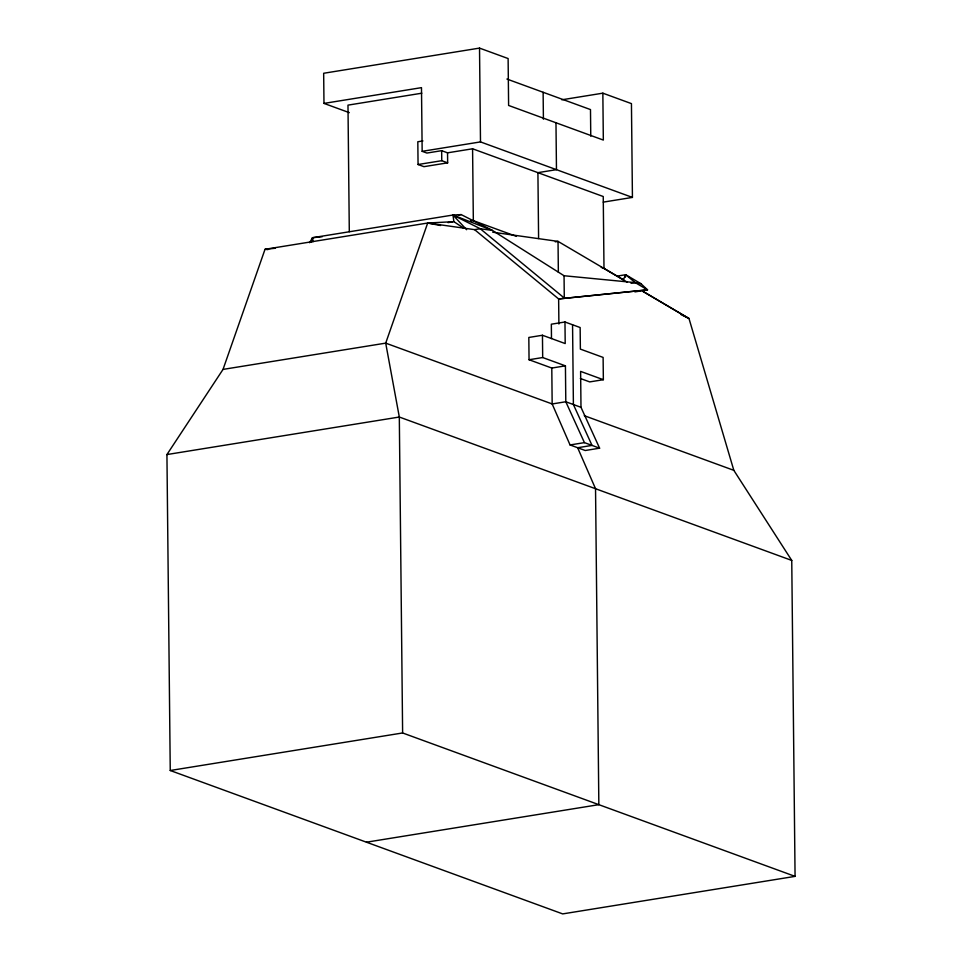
<?xml version="1.0" encoding="UTF-8"?>
<svg xmlns="http://www.w3.org/2000/svg" width="962" height="962" viewBox="0 0 962 962"><rect width="100%" height="100%" fill="white"/><g stroke="black" fill="none" stroke-linecap="round" stroke-linejoin="round"><path stroke-width="1.44" d="M625.384 277.116L625.709 274.723L616.81 276.154M311.52 242.087L312.518 237.71L452.958 215.031L461.171 214.598L492.424 230.435L564.057 275.745L635.281 282.636L641.005 283.742L647.522 289.851L558.633 298.941L474.579 229.641L427.681 223.028L265.019 249.302L223.028 369.408L166.931 454.557L170.25 770.502L562.686 913.9L795.069 876.37L791.75 560.425L733.826 470.334L688.996 318.518L642.772 291.258M463.864 228.283L453.884 221.657L427.681 223.028L385.702 343.133L399.314 417.027L402.621 732.96L795.069 876.37M623.28 279.846L625.709 274.723L641.005 283.742M309.596 242.713L312.518 237.71L322.186 236.724M561.82 99.795L602.849 93.17L603.33 140.067L508.609 105.447L508.116 58.55L479.521 48.1L323.665 73.268L323.978 103.403L349.302 112.65M323.978 103.403L421.488 87.65L422.162 151.323L426.9 153.054L441.654 150.673L447.546 152.826L472.582 148.785L603.246 196.525L603.992 268.386L623.677 279.99M421.801 93.206L347.979 105.135L349.302 231.722M422.931 140.933L417.821 141.751L418.061 164.514L423.953 166.666L447.655 162.843L447.546 152.826M422.162 151.323L480.495 141.907L632.431 197.414L631.445 103.619L602.849 93.17M418.061 164.514L441.762 160.69L447.655 162.843M458.201 215.079L461.171 214.598M447.979 222.619L452.417 221.897M603.258 202.128L632.431 197.414M474.579 229.641L480.23 228.728L492.424 230.435L452.958 215.031L453.884 221.657M555.266 241.835L558.032 241.39L627.068 282.046M631.036 283.321L635.281 282.636L647.522 289.851L558.633 298.941L558.898 324.026M634.908 291.895L640.476 290.993M223.028 369.408L385.702 343.133L552.164 403.956L565.8 401.755L580.988 407.311L599.603 448.184L585.245 450.505L570.057 444.949L552.164 403.956L551.791 368.049L529.052 359.74L528.823 337.458L542.448 335.257L565.199 343.566L564.971 321.993L551.334 324.194L551.491 338.576M529.052 359.74L542.688 357.539L565.428 365.849L565.8 401.755L584.427 442.628L599.603 448.184M551.791 368.049L565.428 365.849M564.971 321.993L580.146 327.537L580.375 349.11L603.114 357.419L603.354 379.701L589.718 381.902L580.351 378.487M166.931 454.557L399.314 417.027L791.75 560.425M570.057 444.949L584.427 442.628M170.25 770.502L402.621 732.96M366.462 842.195L598.845 804.665L595.538 488.72L577.645 447.727L592.015 445.406L573.4 404.533L572.558 324.771M275.288 248.256L265.019 249.302L267.941 249.603M470.526 220.791L473.34 220.647L516.426 236.387M492.7 232.191L558.032 241.39L558.357 272.246M427.681 223.028L440.512 225.517M506.902 79.04L590.488 109.584L590.764 136.171M601.214 267.364L603.992 268.386M603.354 379.701L580.615 371.392L580.988 407.311M584.283 415.692L733.826 470.334M681.084 314.622L688.996 318.518L641.87 290.764M625.709 274.723L635.281 282.636M466.63 229.714L452.958 215.031L480.23 228.728L564.285 298.028L564.057 275.745M312.518 237.71L313.083 241.69M555.976 122.763L556.469 169.661L537.914 172.655L538.6 238.528M543.121 92.28L543.41 119.192M542.448 335.257L542.688 357.539M479.521 48.1L480.495 141.907M472.582 148.785L473.34 220.647M441.654 150.673L441.762 160.69"/></g></svg>
